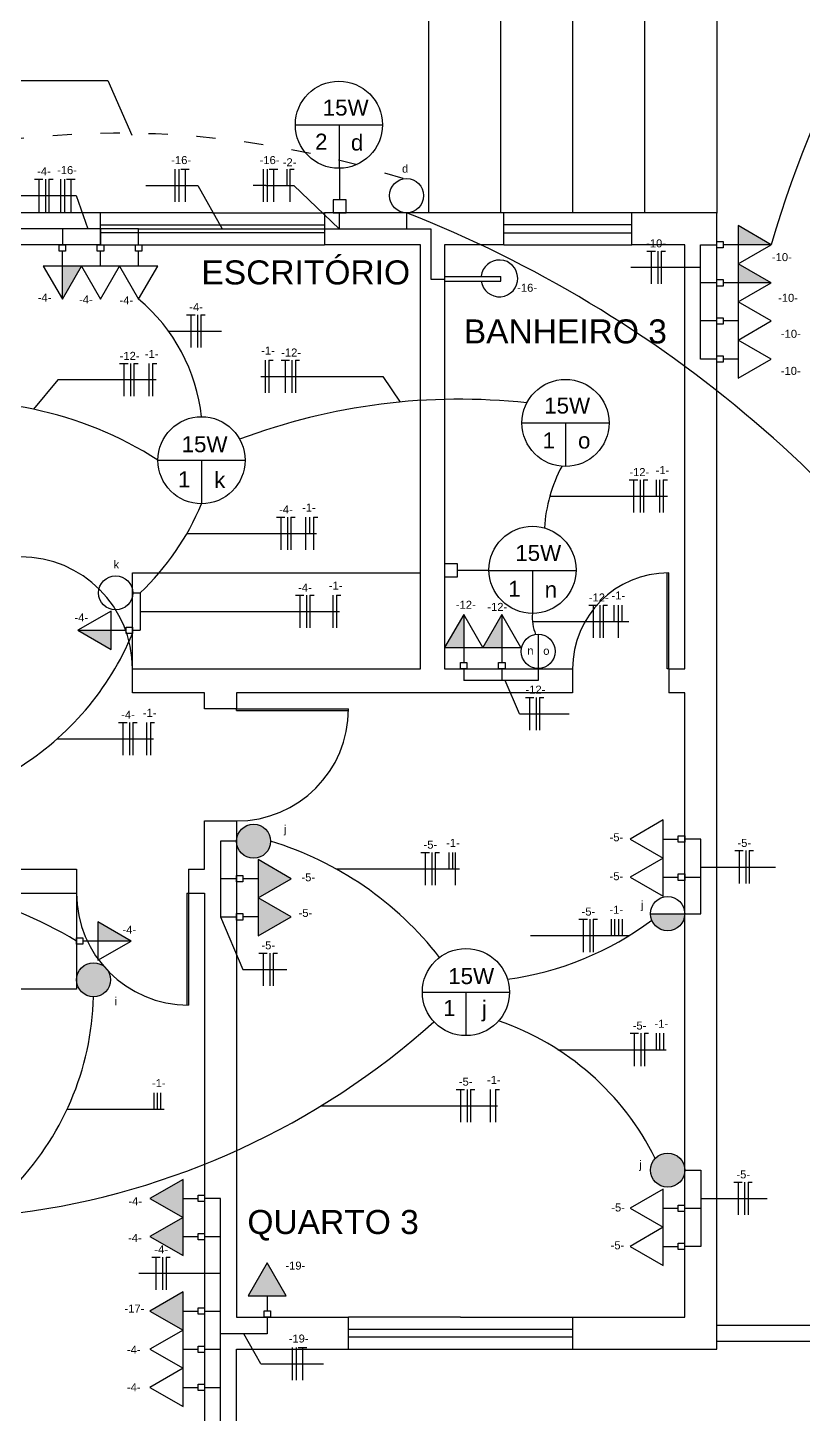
# Model space of a CAD drawing. Header units: millimetres. Extents: x 1264 to 2548, y 2013 to 4063.
# Drawn here: x 1277.76 to 1282.6, y 2020.99 to 2029.65 of the extents above; entities that cross this region are included whole.
import ezdxf

# ---------------------------------------------------------------- set-up
doc = ezdxf.new("R2010")
doc.units = ezdxf.units.MM
doc.linetypes.add('ACAD_ISO03W100', pattern=[30, 12, -18])
for name, color, linetype in [('Auxiliar', 254, 'Continuous'), ('Chuveiros', 254, 'Continuous'), ('Degraus', 254, 'Continuous'), ('Janelas', 252, 'Continuous'), ('Paredes', 253, 'Continuous'), ('Paredes baixas', 251, 'Continuous'), ('Portas', 252, 'Continuous'), ('Textos', 7, 'Continuous')]:
    doc.layers.add(name, color=color, linetype=linetype)
for name, color, linetype, true_color in [('Condutores', 7, 'Continuous', 0xae9bee), ('Eletrodutos', 7, 'Continuous', 0xff8a8a), ('Eletrodutos chão', 7, 'ACAD_ISO03W100', 0xff8a8a), ('Interruptores', 7, 'Continuous', 0xffff75), ('Pontos de luz', 7, 'Continuous', 0xffb3ff), ('Tomadas', 7, 'Continuous', 0x3b57f1)]:
    doc.layers.add(name, color=color, linetype=linetype, true_color=true_color)
doc.styles.get("Standard").update_dxf_attribs({"font": 'arial.ttf'})

# ---------------------------------------------------------------- blocks, each defined once
blk = doc.blocks.new('J3')
at = {"layer": 'Janelas'}
for p, q in [((-0.7, -0.2), (-0.7, 0)), ((0, 0), (-0.7, 0)), ((0, 0), (0.7, 0)), ((-0.7, -0.075), (0, -0.075)), ((0, -0.075), (0.7, -0.075)), ((0.7, 0), (0.7, -0.2)), ((0.7, -0.125), (-0.7, -0.125)), ((-0.7, -0.2), (0.7, -0.2))]:
    blk.add_line(p, q, dxfattribs=at)
blk = doc.blocks.new('J2')
at = {"layer": 'Janelas'}
for p, q in [((-0.4, -0.2), (-0.4, 0)), ((0.4, 0), (-0.4, 0)), ((0.4, -0.2), (0.4, 0)), ((0.4, -0.075), (-0.4, -0.075)), ((-0.4, -0.125), (0.4, -0.125)), ((-0.4, -0.2), (0.4, -0.2))]:
    blk.add_line(p, q, dxfattribs=at)
blk = doc.blocks.new('Interruptor Simples')
at = {"layer": 'Interruptores'}
blk.add_circle((0, 0.1066), 0.1066, dxfattribs=at)
blk = doc.blocks.new('Interruptor Three-Way')
at = {"layer": 'Interruptores'}
blk.add_hatch(color=256, dxfattribs=at).paths.add_polyline_path([(-0.1066, 0.1066, 1), (0.1066, 0.1066, 1)])
blk.add_blockref('Interruptor Simples', (0, 0), dxfattribs=at)
blk = doc.blocks.new('Tomada Alta')
blk.add_hatch(color=256).paths.add_polyline_path([(-0.1192, 0.1343), (0.1192, 0.1343), (0, 0.3407)])
for p, q in [((0, 0.1343), (0, 0.04)), ((-0.02, 0.04), (0.02, 0.04)), ((-0.02, 0), (-0.02, 0.04)), ((0.02, 0), (-0.02, 0)), ((0.02, 0.04), (0.02, 0))]:
    blk.add_line(p, q)
blk.add_lwpolyline([(0, 0.3407), (-0.1192, 0.1343), (0.1192, 0.1343)], close=True)
blk = doc.blocks.new('Tomada Baixa')
for p, q in [((0, 0.1343), (0, 0.04)), ((-0.02, 0.04), (0.02, 0.04)), ((-0.02, 0), (-0.02, 0.04)), ((0.02, 0), (-0.02, 0)), ((0.02, 0.04), (0.02, 0))]:
    blk.add_line(p, q)
blk.add_lwpolyline([(0, 0.3407), (-0.1192, 0.1343), (0.1192, 0.1343)], close=True)
blk = doc.blocks.new('Tomada Média')
blk.add_hatch(color=256).paths.add_polyline_path([(0, 0.3407), (-0.1192, 0.1343), (0, 0.1343)])
for p, q in [((0, 0.3407), (0, 0.1343)), ((0, 0.1343), (0, 0.04)), ((-0.02, 0.04), (0.02, 0.04)), ((-0.02, 0), (-0.02, 0.04)), ((0.02, 0), (-0.02, 0)), ((0.02, 0.04), (0.02, 0))]:
    blk.add_line(p, q)
blk.add_lwpolyline([(0, 0.3407), (-0.1192, 0.1343), (0.1192, 0.1343)], close=True)
blk = doc.blocks.new('Interruptor Four-Way')
at = {"layer": 'Interruptores'}
blk.add_hatch(color=256, dxfattribs=at).paths.add_polyline_path([(0, 0.2131, 0.414214), (-0.1066, 0.1066, 0.414214), (0, 0)])
blk.add_line((0, 0.2131), (0, 0), dxfattribs=at)
blk.add_blockref('Interruptor Simples', (0, 0), dxfattribs=at)
blk = doc.blocks.new('Chuveiro')
for p, q in [((0, 0.0156), (0.2663, 0.0156)), ((0.2663, 0.0156), (0.3521, 0.0156)), ((0.3521, -0.0144), (0.3521, 0.0156)), ((0, -0.0144), (0.2663, -0.0144)), ((0.2663, -0.0144), (0.3521, -0.0144))]:
    blk.add_line(p, q)
blk.add_arc((0.3421, 0.0028), 0.1149, 188.58764, 173.57695)
blk = doc.blocks.new('NEUTRO')
at = {"layer": 'Eletrodutos'}
for q in [(0, -0.1022), (0.0264, 0.1022)]:
    blk.add_line((0, 0.1022), q, dxfattribs=at)
blk = doc.blocks.new('RETORNO')
at = {"layer": 'Eletrodutos'}
blk.add_line((0, 0.0511), (0, -0.0511), dxfattribs=at)
blk = doc.blocks.new('FASE')
at = {"layer": 'Eletrodutos'}
blk.add_line((0, 0.1022), (0, -0.1022), dxfattribs=at)
blk = doc.blocks.new('PE')
at = {"layer": 'Eletrodutos'}
for p, q in [((-0.0264, 0.1022), (0, 0.1022)), ((0, 0.1022), (0, -0.1022)), ((0, 0.1022), (0.0264, 0.1022))]:
    blk.add_line(p, q, dxfattribs=at)

msp = doc.modelspace()

# ---------------------------------------------------------------- linework, layer by layer
for p, q in [((1278.4126, 2025.6461), (1278.4126, 2026.2461)), ((1278.4126, 2026.2461), (1280.2126, 2026.2461)), ((1278.0626, 2024.2461), (1278.0626, 2023.6461)), ((1278.0626, 2023.6461), (1276.0626, 2023.6461))]:
    msp.add_line(p, q)
at = {"layer": 'Condutores'}
for p, q in [((1277.1844, 2029.321), (1278.2593, 2029.321)), ((1278.2593, 2029.321), (1278.4087, 2028.9808)), ((1278.4969, 2028.6668), (1278.8201, 2028.6668)), ((1278.8201, 2028.6668), (1278.9738, 2028.3961)), ((1279.2455, 2028.6668), (1279.1658, 2028.6668)), ((1279.2455, 2028.6668), (1279.4214, 2028.6668)), ((1279.7046, 2028.3961), (1279.4214, 2028.6668)), ((1277.7178, 2028.6042), (1278.0611, 2028.6042)), ((1278.0611, 2028.6042), (1278.1326, 2028.3961)), ((1281.9625, 2028.1538), (1281.5265, 2028.1538)), ((1278.6376, 2027.7561), (1278.9685, 2027.7561)), ((1277.9456, 2027.4511), (1277.7932, 2027.2683)), ((1278.5612, 2027.4511), (1277.9456, 2027.4511)), ((1279.2143, 2027.4721), (1279.9765, 2027.4721)), ((1279.9765, 2027.4721), (1280.0848, 2027.3133)), ((1281.0203, 2026.7249), (1281.7548, 2026.7249)), ((1278.7523, 2026.4921), (1279.5622, 2026.4921)), ((1278.4605, 2026.004), (1279.7062, 2026.004)), ((1280.9113, 2025.9419), (1281.5132, 2025.9419)), ((1280.8312, 2025.3662), (1280.7417, 2025.574)), ((1280.8312, 2025.3662), (1281.1405, 2025.3662)), ((1277.9414, 2025.2089), (1278.5445, 2025.2089)), ((1281.9626, 2024.4085), (1282.4294, 2024.4085)), ((1279.6829, 2024.3975), (1280.4567, 2024.3975)), ((1278.9626, 2024.0974), (1279.101, 2023.7687)), ((1281.5145, 2023.9796), (1280.8987, 2023.9796)), ((1279.101, 2023.7687), (1279.3759, 2023.7687)), ((1281.0709, 2023.2674), (1281.7473, 2023.2674)), ((1278.0047, 2022.8965), (1278.6098, 2022.8965)), ((1279.5908, 2022.9168), (1280.6935, 2022.9168)), ((1281.9626, 2022.3378), (1282.3788, 2022.3378)), ((1278.9626, 2021.869), (1278.4519, 2021.869)), ((1279.2146, 2021.3051), (1279.1084, 2021.4925)), ((1279.2146, 2021.3051), (1279.6058, 2021.3051))]:
    msp.add_line(p, q, dxfattribs=at)
at = {"layer": 'Degraus'}
for p, q in [((1280.2626, 2030.9938), (1280.2626, 2028.4938)), ((1280.7126, 2030.9938), (1280.7126, 2028.4938)), ((1281.1626, 2030.9938), (1281.1626, 2028.4938)), ((1281.6126, 2030.9938), (1281.6126, 2028.4938)), ((1282.0626, 2030.9938), (1282.0626, 2028.4938))]:
    msp.add_line(p, q, dxfattribs=at)
at = {"layer": 'Eletrodutos'}
for p, q in [((1279.7054, 2028.3961), (1279.7054, 2028.4961)), ((1280.125, 2028.4961), (1280.125, 2028.3961)), ((1277.9743, 2028.3961), (1275.4142, 2028.3961)), ((1278.451, 2028.3961), (1277.9743, 2028.3961)), ((1277.9743, 2028.3961), (1277.9743, 2028.2961)), ((1278.2126, 2028.3961), (1278.2126, 2028.2961)), ((1278.451, 2028.2961), (1278.451, 2028.3961)), ((1278.451, 2028.3961), (1280.2775, 2028.3961)), ((1280.2775, 2028.3961), (1280.2775, 2028.0816)), ((1281.9625, 2027.5813), (1281.9625, 2028.2963)), ((1281.9625, 2028.2963), (1282.0626, 2028.2963)), ((1280.2775, 2028.0816), (1280.3626, 2028.0816)), ((1282.0626, 2028.0579), (1281.9625, 2028.0579)), ((1282.0626, 2027.8196), (1281.9625, 2027.8196)), ((1282.0626, 2027.5813), (1281.9625, 2027.5813)), ((1278.4141, 2026.1208), (1278.4605, 2026.1208)), ((1278.4605, 2026.1208), (1278.4605, 2025.8873)), ((1278.4126, 2025.8873), (1278.4605, 2025.8873)), ((1280.4818, 2025.6461), (1280.4818, 2025.574)), ((1280.7201, 2025.6461), (1280.7201, 2025.574)), ((1280.9472, 2025.6491), (1280.9472, 2025.574)), ((1280.9472, 2025.574), (1280.4818, 2025.574)), ((1281.9626, 2024.5835), (1281.8626, 2024.5835)), ((1281.9626, 2024.1169), (1281.9626, 2024.5835)), ((1279.0626, 2024.5696), (1278.9626, 2024.5696)), ((1278.9626, 2024.5696), (1278.9626, 2024.0974)), ((1279.0626, 2024.3357), (1278.9626, 2024.3357)), ((1281.8626, 2024.3451), (1281.9626, 2024.3451)), ((1278.9626, 2024.0974), (1279.0626, 2024.0974)), ((1281.8626, 2024.1169), (1281.9626, 2024.1169)), ((1281.8626, 2022.5148), (1281.9626, 2022.5148)), ((1281.9626, 2022.5148), (1281.9626, 2022.0386)), ((1278.9626, 2022.3382), (1278.8626, 2022.3382)), ((1278.9626, 2019.9961), (1278.9626, 2022.3382)), ((1281.8619, 2022.2769), (1281.9626, 2022.2767)), ((1278.8626, 2022.0999), (1278.9626, 2022.0999)), ((1281.9626, 2022.0386), (1281.8626, 2022.0386)), ((1278.8626, 2021.6345), (1278.9626, 2021.6345)), ((1279.2542, 2021.5961), (1279.2542, 2021.4925)), ((1279.2542, 2021.4925), (1278.9626, 2021.4925)), ((1278.8626, 2021.3961), (1278.9626, 2021.3961)), ((1278.8626, 2021.1578), (1278.9626, 2021.1578))]:
    msp.add_line(p, q, dxfattribs=at)
for centre, radius, start, end in [((1288.9234, 2026.4093), 6.7876, 136.54429, 163.85903), ((1277.3104, 2021.3493), 7.6811, 30.52833, 68.50478), ((1277.742, 2027.1042), 1.1078, 6.08392, 50.20925), ((1277.3335, 2025.0373), 2.2779, 57.08041, 99.63029), ((1280.4531, 2023.4497), 3.8811, 83.7416, 110.68767), ((1281.9377, 2026.4651), 0.9536, 152.08907, 176.28129), ((1277.3354, 2027.3052), 1.6336, 313.52784, 337.39499), ((1281.1705, 2025.9639), 0.2601, 173.59349, 203.27498), ((1276.742, 2026.5653), 1.8106, 301.66154, 337.32351), ((1278.6592, 2022.5431), 2.1182, 37.88092, 73.07792), ((1276.6873, 2021.6624), 2.6659, 58.94192, 93.6542), ((1280.4885, 2025.6465), 1.9574, 277.8507, 306.6702), ((1276.3942, 2023.6443), 1.7756, 315.21053, 358.48824), ((1277.0706, 2027.0349), 4.828, 277.45096, 311.91788), ((1280.1387, 2021.821), 1.7208, 26.48516, 70.95191)]:
    msp.add_arc(centre, radius, start, end, dxfattribs=at)
at = {"layer": 'Eletrodutos chão', "ltscale": 0.01}
msp.add_arc((1278.3285, 2023.3045), 5.6887, 71.82032, 114.13035, dxfattribs=at)
at = {"layer": 'Interruptores'}
msp.add_line((1280.9472, 2025.8623), (1280.9472, 2025.6491), dxfattribs=at)
at = {"layer": 'Paredes'}
for p, q in [((1281.1626, 2025.6461), (1281.1626, 2025.4961)), ((1281.7626, 2025.6461), (1281.7626, 2025.4961)), ((1278.0626, 2024.3961), (1278.0626, 2024.2461)), ((1278.7626, 2024.3961), (1278.7626, 2024.2461))]:
    msp.add_line(p, q, dxfattribs=at)
for points in [[(1278.2126, 2028.4961), (1277.1126, 2028.4961)], [(1280.7334, 2028.4961), (1279.6126, 2028.4961)], [(1281.1626, 2021.3961), (1281.8626, 2021.3961), (1282.0626, 2021.3961), (1282.0626, 2028.4961), (1281.5334, 2028.4961)], [(1278.2126, 2028.2961), (1277.6126, 2028.2961), (1277.6126, 2025.6461)], [(1281.1626, 2025.4961), (1279.0626, 2025.4961), (1279.0626, 2025.3961), (1278.8626, 2025.3961), (1278.8626, 2025.4961), (1278.4126, 2025.4961), (1278.4126, 2025.6461), (1280.2126, 2025.6461), (1280.2126, 2028.2961), (1279.6126, 2028.2961)], [(1280.7334, 2028.2961), (1280.3626, 2028.2961), (1280.3626, 2025.6461), (1281.1626, 2025.6461)], [(1281.7626, 2025.6461), (1281.8626, 2025.6461), (1281.8626, 2028.2961), (1281.5334, 2028.2961)], [(1281.1626, 2021.5961), (1281.8626, 2021.5961), (1281.8626, 2025.4961), (1281.7626, 2025.4961)], [(1278.7626, 2024.3961), (1278.8626, 2024.3961), (1278.8626, 2024.6961), (1279.0626, 2024.6961), (1279.0626, 2021.5961), (1279.7626, 2021.5961)], [(1275.4626, 2021.5961), (1275.8626, 2021.5961), (1275.8626, 2024.3961), (1278.0626, 2024.3961)], [(1276.7626, 2020.0961), (1276.0626, 2020.0961), (1276.0626, 2024.2461), (1278.0626, 2024.2461)], [(1278.7626, 2024.2461), (1278.8626, 2024.2461), (1278.8626, 2021.3961), (1278.8626, 2020.0961), (1278.1626, 2020.0961)], [(1279.0626, 2019.8961), (1279.0626, 2021.3961), (1279.7626, 2021.3961)]]:
    msp.add_lwpolyline(points, dxfattribs=at)
at = {"layer": 'Paredes baixas'}
for p, q in [((1282.0626, 2021.5461), (1286.2626, 2021.5461)), ((1282.0626, 2021.4461), (1286.4626, 2021.4461))]:
    msp.add_line(p, q, dxfattribs=at)
at = {"layer": 'Pontos de luz'}
for p, q in [((1279.4301, 2029.0455), (1279.9743, 2029.0455)), ((1279.706, 2028.7734), (1279.706, 2029.0455)), ((1279.706, 2028.7734), (1279.706, 2028.5773)), ((1280.8457, 2027.1826), (1281.39, 2027.1826)), ((1281.1179, 2027.1826), (1281.1179, 2026.9105)), ((1278.5714, 2026.9495), (1279.1157, 2026.9495)), ((1278.8435, 2026.9495), (1278.8435, 2026.6773)), ((1280.6399, 2026.2612), (1280.4438, 2026.2612)), ((1280.6399, 2026.2612), (1281.1841, 2026.2612)), ((1280.912, 2026.2612), (1280.912, 2025.9929)), ((1280.2237, 2023.6271), (1280.768, 2023.6271)), ((1280.4958, 2023.6271), (1280.4958, 2023.355))]:
    msp.add_line(p, q, dxfattribs=at)
for points in [[(1279.6655, 2028.5773), (1279.6655, 2028.4961), (1279.7466, 2028.4961), (1279.7466, 2028.5773)], [(1280.4438, 2026.3018), (1280.3626, 2026.3018), (1280.3626, 2026.2207), (1280.4438, 2026.2207)]]:
    msp.add_lwpolyline(points, close=True, dxfattribs=at)
for centre in [(1279.7022, 2029.0455), (1281.1179, 2027.1826), (1278.8435, 2026.9495), (1280.912, 2026.2651), (1280.4958, 2023.6271)]:
    msp.add_circle(centre, 0.2721, dxfattribs=at)
at = {"layer": 'Portas'}
for p, q in [((1281.7526, 2025.6461), (1281.7526, 2026.2461)), ((1281.7626, 2025.6461), (1281.7626, 2026.2461)), ((1281.7626, 2025.6461), (1281.7526, 2025.6461)), ((1279.0626, 2025.3961), (1279.7626, 2025.3961)), ((1279.0626, 2025.3861), (1279.0626, 2025.3961)), ((1279.0626, 2025.3861), (1279.7626, 2025.3861)), ((1278.7526, 2024.2461), (1278.7526, 2023.5461)), ((1278.7526, 2024.2461), (1278.7626, 2024.2461)), ((1278.7626, 2024.2461), (1278.7626, 2023.5461))]:
    msp.add_line(p, q, dxfattribs=at)
for centre, radius, start, end in [((1277.7126, 2025.6461), 0.7, 0, 90), ((1281.7626, 2025.6461), 0.6, 90, 180), ((1279.0626, 2025.3961), 0.7, 270, 0), ((1278.7626, 2024.2461), 0.7, 180, 270)]:
    msp.add_arc(centre, radius, start, end, dxfattribs=at)

# ---------------------------------------------------------------- block references
at = {"layer": 'Auxiliar'}
msp.add_blockref('J2', (1281.1334, 2028.4961), dxfattribs=at)
at = {"layer": 'Chuveiros'}
msp.add_blockref('Chuveiro', (1280.3626, 2028.0829), dxfattribs=at)
at = {"layer": 'Eletrodutos'}
for name, p in [('FASE', (1278.6764, 2028.6668)), ('FASE', (1278.7023, 2028.6668)), ('PE', (1278.741, 2028.6668)), ('FASE', (1279.2286, 2028.6668)), ('FASE', (1279.2545, 2028.6668)), ('PE', (1279.2932, 2028.6668)), ('RETORNO', (1279.3759, 2028.7178)), ('NEUTRO', (1279.3954, 2028.6668)), ('PE', (1277.8266, 2028.6042)), ('FASE', (1277.868, 2028.6042)), ('NEUTRO', (1277.8895, 2028.6042)), ('FASE', (1277.9628, 2028.6042)), ('FASE', (1277.9887, 2028.6042)), ('PE', (1278.0274, 2028.6042)), ('PE', (1281.6535, 2028.1538)), ('FASE', (1281.695, 2028.1538)), ('NEUTRO', (1281.7164, 2028.1538)), ('PE', (1278.7771, 2027.7561)), ('FASE', (1278.8185, 2027.7561)), ('NEUTRO', (1278.84, 2027.7561)), ('PE', (1278.3581, 2027.4511)), ('FASE', (1278.3996, 2027.4511)), ('NEUTRO', (1278.4211, 2027.4511)), ('FASE', (1278.5138, 2027.4511)), ('NEUTRO', (1278.5375, 2027.4511)), ('FASE', (1279.2405, 2027.4721)), ('NEUTRO', (1279.2642, 2027.4721)), ('PE', (1279.3673, 2027.4721)), ('FASE', (1279.4087, 2027.4721)), ('NEUTRO', (1279.4302, 2027.4721)), ('PE', (1281.5428, 2026.7249)), ('FASE', (1281.5842, 2026.7249)), ('NEUTRO', (1281.6057, 2026.7249)), ('RETORNO', (1281.6844, 2026.776)), ('FASE', (1281.705, 2026.7249)), ('NEUTRO', (1281.7288, 2026.7249)), ('PE', (1279.3386, 2026.4921)), ('FASE', (1279.38, 2026.4921)), ('NEUTRO', (1279.4015, 2026.4921)), ('FASE', (1279.4937, 2026.4921)), ('RETORNO', (1279.5182, 2026.5431)), ('NEUTRO', (1279.5438, 2026.4921)), ('PE', (1279.4576, 2026.004)), ('FASE', (1279.4991, 2026.004)), ('NEUTRO', (1279.5206, 2026.004)), ('FASE', (1279.6634, 2026.004)), ('NEUTRO', (1279.6872, 2026.004)), ('PE', (1281.2907, 2025.9419)), ('FASE', (1281.3321, 2025.9419)), ('NEUTRO', (1281.3536, 2025.9419)), ('RETORNO', (1281.4201, 2025.9929)), ('FASE', (1281.4468, 2025.9419)), ('RETORNO', (1281.4705, 2025.9929)), ('PE', (1280.8935, 2025.3662)), ('FASE', (1280.9349, 2025.3662)), ('NEUTRO', (1280.9564, 2025.3662)), ('PE', (1278.3521, 2025.2089)), ('FASE', (1278.3936, 2025.2089)), ('NEUTRO', (1278.415, 2025.2089)), ('FASE', (1278.5005, 2025.2089)), ('NEUTRO', (1278.5243, 2025.2089)), ('PE', (1280.241, 2024.3975)), ('FASE', (1280.2824, 2024.3975)), ('NEUTRO', (1280.3039, 2024.3975)), ('RETORNO', (1280.3899, 2024.4486)), ('RETORNO', (1280.4121, 2024.4486)), ('FASE', (1280.4291, 2024.3975)), ('PE', (1282.2024, 2024.4085)), ('FASE', (1282.2438, 2024.4085)), ('NEUTRO', (1282.2653, 2024.4085)), ('PE', (1281.2286, 2023.9796)), ('FASE', (1281.2701, 2023.9796)), ('NEUTRO', (1281.2915, 2023.9796)), ('RETORNO', (1281.4026, 2024.0306)), ('RETORNO', (1281.4248, 2024.0306)), ('RETORNO', (1281.449, 2024.0306)), ('RETORNO', (1281.4712, 2024.0306)), ('PE', (1279.2281, 2023.7687)), ('FASE', (1279.2696, 2023.7687)), ('NEUTRO', (1279.2911, 2023.7687)), ('PE', (1281.5479, 2023.2674)), ('FASE', (1281.5893, 2023.2674)), ('NEUTRO', (1281.6108, 2023.2674)), ('RETORNO', (1281.6841, 2023.3185)), ('RETORNO', (1281.7063, 2023.3185)), ('RETORNO', (1281.7305, 2023.3185)), ('RETORNO', (1278.5464, 2022.9476)), ('RETORNO', (1278.5663, 2022.9476)), ('RETORNO', (1278.5885, 2022.9476)), ('PE', (1280.4615, 2022.9168)), ('FASE', (1280.503, 2022.9168)), ('NEUTRO', (1280.5244, 2022.9168)), ('FASE', (1280.6473, 2022.9168)), ('NEUTRO', (1280.6798, 2022.9168)), ('PE', (1282.196, 2022.3378)), ('FASE', (1282.2374, 2022.3378)), ('NEUTRO', (1282.2589, 2022.3378)), ('PE', (1278.5591, 2021.869)), ('FASE', (1278.6005, 2021.869)), ('NEUTRO', (1278.622, 2021.869)), ('FASE', (1279.4102, 2021.3051)), ('FASE', (1279.4361, 2021.3051)), ('PE', (1279.4748, 2021.3051))]:
    msp.add_blockref(name, p, dxfattribs=at)
at = {"layer": 'Interruptores'}
for name, p in [('Interruptor Simples', (1280.125, 2028.4961)), ('Interruptor Simples', (1278.3075, 2026.0142)), ('Interruptor Simples', (1280.9472, 2025.6491)), ('Interruptor Three-Way', (1279.1692, 2024.463)), ('Interruptor Three-Way', (1278.1692, 2023.5975)), ('Interruptor Three-Way', (1281.7561, 2022.4083))]:
    msp.add_blockref(name, p, dxfattribs=at)
at = {"layer": 'Interruptores', "rotation": 90}
msp.add_blockref('Interruptor Four-Way', (1281.8626, 2024.1169), dxfattribs=at)
at = {"layer": 'Janelas'}
for p in [(1278.9126, 2028.4961), (1280.4626, 2021.5961)]:
    msp.add_blockref('J3', p, dxfattribs=at)
at = {"layer": 'Tomadas'}
for name, p, rotation in [('Tomada Média', (1282.0626, 2028.2963), 270), ('Tomada Média', (1277.9743, 2028.2961), 180), ('Tomada Baixa', (1278.2126, 2028.2961), 180), ('Tomada Baixa', (1278.451, 2028.2961), 180), ('Tomada Média', (1282.0626, 2028.0579), 270), ('Tomada Baixa', (1282.0626, 2027.8196), 270), ('Tomada Baixa', (1282.0626, 2027.5813), 270), ('Tomada Média', (1278.4126, 2025.8873), 90), ('Tomada Baixa', (1281.8626, 2024.5835), 90), ('Tomada Alta', (1279.0626, 2024.3357), 270), ('Tomada Baixa', (1281.8626, 2024.3451), 90), ('Tomada Alta', (1279.0626, 2024.0974), 270), ('Tomada Média', (1278.0626, 2023.9461), 270), ('Tomada Alta', (1278.8626, 2022.3382), 90), ('Tomada Baixa', (1281.8619, 2022.2769), 90), ('Tomada Alta', (1278.8626, 2022.0999), 90), ('Tomada Baixa', (1281.8619, 2022.0386), 90), ('Tomada Alta', (1278.8626, 2021.6345), 90), ('Tomada Baixa', (1278.8626, 2021.3961), 90), ('Tomada Baixa', (1278.8626, 2021.1578), 90)]:
    msp.add_blockref(name, p, dxfattribs=dict(at, rotation=rotation))
for name, p in [('Tomada Média', (1280.4818, 2025.6461)), ('Tomada Média', (1280.7201, 2025.6461)), ('Tomada Alta', (1279.2542, 2021.5961))]:
    msp.add_blockref(name, p, dxfattribs=at)

# ---------------------------------------------------------------- texts
at = {"layer": 'Textos', "attachment_point": 1}
for s, width, heights, insert, char_height in [('\\pxi-3,l4,t4;15W', 0.168959, [0.0666], (1279.5008, 2029.2026), 0.1), ('\\pxi-3,l4,t4;2', 0.168959, [0.0666], (1279.4534, 2028.9898), 0.1), ('\\pxi-3,l4,t4;d', 0.146269, [0.0259], (1279.6771, 2028.9844), 0.1), ('\\pxi-3,l4,t4;-16-', 0.168959, [0.0666], (1278.6047, 2028.8497), 0.05), ('\\pxi-3,l4,t4;-16-', 0.168959, [0.0666], (1279.1568, 2028.8497), 0.05), ('\\pxi-3,l4,t4;-2-', 0.168959, [0.0666], (1279.3013, 2028.8362), 0.05), ('\\pxi-3,l4,t4;-4-', 0.168959, [0.0666], (1277.7665, 2028.7798), 0.05), ('\\pxi-3,l4,t4;-16-', 0.168959, [0.0666], (1277.8911, 2028.7871), 0.05), ('\\pxi-3,l4,t4;d', 0.146269, [0.0259], (1280.0465, 2028.7963), 0.05), ('\\pxi-3,l4,t4;-10-', 0.168959, [0.0666], (1281.5717, 2028.3294), 0.05), ('ESCRITÓRIO', 1.279707, [0.4205], (1278.8431, 2028.1981), 0.15), ('\\pxi-3,l4,t4;-10-', 0.168959, [0.0666], (1282.3578, 2028.2436), 0.05), ('\\pxi-3,l4,t4;-16-', 0.168959, [0.0666], (1280.7662, 2028.0522), 0.05), ('\\pxi-3,l4,t4;-4-', 0.168959, [0.0666], (1277.7707, 2027.9911), 0.05), ('\\pxi-3,l4,t4;-4-', 0.168959, [0.0666], (1278.0285, 2027.979), 0.05), ('\\pxi-3,l4,t4;-4-', 0.168959, [0.0666], (1278.2815, 2027.9741), 0.05), ('\\pxi-3,l4,t4;-10-', 0.168959, [0.0666], (1282.3963, 2027.9893), 0.05), ('\\pxi-3,l4,t4;-4-', 0.168959, [0.0666], (1278.7171, 2027.9317), 0.05), ('BANHEIRO 3', 2.045188, [0.4205], (1280.4824, 2027.8295), 0.15), ('\\pxi-3,l4,t4;-10-', 0.168959, [0.0666], (1282.4138, 2027.7646), 0.05), ('\\pxi-3,l4,t4;-12-', 0.168959, [0.0666], (1278.2824, 2027.6267), 0.05), ('\\pxi-3,l4,t4;-1-', 0.168959, [0.0666], (1278.44, 2027.639), 0.05), ('\\pxi-3,l4,t4;-1-', 0.168959, [0.0666], (1279.1667, 2027.6599), 0.05), ('\\pxi-3,l4,t4;-12-', 0.168959, [0.0666], (1279.2915, 2027.6477), 0.05), ('\\pxi-3,l4,t4;-10-', 0.168959, [0.0666], (1282.4131, 2027.533), 0.05), ('\\pxi-3,l4,t4;15W', 0.168959, [0.0666], (1280.8847, 2027.3413), 0.1), ('\\pxi-3,l4,t4;15W', 0.168959, [0.0666], (1278.6193, 2027.0998), 0.1), ('\\pxi-3,l4,t4;1', 0.168959, [0.0666], (1280.8747, 2027.123), 0.1), ('\\pxi-3,l4,t4;o', 0.146269, [0.0259], (1281.0961, 2027.1227), 0.1), ('\\pxi-3,l4,t4;1', 0.168959, [0.0666], (1278.5968, 2026.88), 0.1), ('\\pxi-3,l4,t4;k', 0.146269, [0.0259], (1278.8227, 2026.8761), 0.1), ('\\pxi-3,l4,t4;-12-', 0.168959, [0.0666], (1281.467, 2026.9005), 0.05), ('\\pxi-3,l4,t4;-1-', 0.168959, [0.0666], (1281.6313, 2026.9128), 0.05), ('\\pxi-3,l4,t4;-4-', 0.168959, [0.0666], (1279.2786, 2026.6676), 0.05), ('\\pxi-3,l4,t4;-1-', 0.168959, [0.0666], (1279.422, 2026.679), 0.05), ('\\pxi-3,l4,t4;15W', 0.168959, [0.0666], (1280.704, 2026.4207), 0.1), ('\\pxi-3,l4,t4;k', 0.146269, [0.0259], (1278.2444, 2026.3234), 0.05), ('\\pxi-3,l4,t4;-4-', 0.168959, [0.0666], (1279.3976, 2026.1796), 0.05), ('\\pxi-3,l4,t4;-1-', 0.168959, [0.0666], (1279.5897, 2026.1919), 0.05), ('\\pxi-3,l4,t4;1', 0.168959, [0.0666], (1280.6598, 2026.1967), 0.1), ('\\pxi-3,l4,t4;n', 0.146269, [0.0259], (1280.8877, 2026.1917), 0.1), ('\\pxi-3,l4,t4;-12-', 0.168959, [0.0666], (1280.383, 2026.0718), 0.05), ('\\pxi-3,l4,t4;-12-', 0.168959, [0.0666], (1280.5796, 2026.0585), 0.05), ('\\pxi-3,l4,t4;-12-', 0.168959, [0.0666], (1281.2135, 2026.1175), 0.05), ('\\pxi-3,l4,t4;-1-', 0.168959, [0.0666], (1281.3553, 2026.1297), 0.05), ('\\pxi-3,l4,t4;-4-', 0.168959, [0.0666], (1278.0003, 2025.9924), 0.05), ('\\pxi-3,l4,t4;n', 0.146269, [0.0259], (1280.8295, 2025.7854), 0.05), ('\\pxi-3,l4,t4;o', 0.146269, [0.0259], (1280.9289, 2025.7841), 0.05), ('\\pxi-3,l4,t4;-12-', 0.168959, [0.0666], (1280.8178, 2025.5417), 0.05), ('\\pxi-3,l4,t4;-4-', 0.168959, [0.0666], (1278.2921, 2025.3845), 0.05), ('\\pxi-3,l4,t4;-1-', 0.168959, [0.0666], (1278.4268, 2025.3967), 0.05), ('\\pxi-3,l4,t4;j', 0.146269, [0.0259], (1279.3087, 2024.6706), 0.05), ('\\pxi-3,l4,t4;-1-', 0.168959, [0.0666], (1280.3219, 2024.5845), 0.05), ('\\pxi-3,l4,t4;-5-', 0.168959, [0.0666], (1281.3436, 2024.6193), 0.05), ('\\pxi-3,l4,t4;-5-', 0.168959, [0.0666], (1282.1423, 2024.5841), 0.05), ('\\pxi-3,l4,t4;-5-', 0.168959, [0.0666], (1280.181, 2024.5731), 0.05), ('\\pxi-3,l4,t4;-5-', 0.168959, [0.0666], (1279.4182, 2024.3692), 0.05), ('\\pxi-3,l4,t4;-5-', 0.168959, [0.0666], (1281.3434, 2024.3761), 0.05), ('\\pxi-3,l4,t4;-5-', 0.168959, [0.0666], (1281.1686, 2024.1551), 0.05), ('\\pxi-3,l4,t4;-1-', 0.168959, [0.0666], (1281.3424, 2024.1665), 0.05), ('\\pxi-3,l4,t4;j', 0.146269, [0.0259], (1281.5396, 2024.1978), 0.05), ('\\pxi-3,l4,t4;-5-', 0.168959, [0.0666], (1279.4005, 2024.1466), 0.05), ('\\pxi-3,l4,t4;-4-', 0.168959, [0.0666], (1278.3002, 2024.0414), 0.05), ('\\pxi-3,l4,t4;-5-', 0.168959, [0.0666], (1279.1681, 2023.9443), 0.05), ('\\pxi-3,l4,t4;15W', 0.168959, [0.0666], (1280.285, 2023.7771), 0.1), ('\\pxi-3,l4,t4;i', 0.146269, [0.0259], (1278.2512, 2023.595), 0.05), ('\\pxi-3,l4,t4;1', 0.168959, [0.0666], (1280.2535, 2023.578), 0.1), ('\\pxi-3,l4,t4;j', 0.146269, [0.0259], (1280.4958, 2023.5738), 0.1), ('\\pxi-3,l4,t4;-5-', 0.168959, [0.0666], (1281.4879, 2023.443), 0.05), ('\\pxi-3,l4,t4;-1-', 0.168959, [0.0666], (1281.624, 2023.4544), 0.05), ('\\pxi-3,l4,t4;-1-', 0.168959, [0.0666], (1278.4842, 2023.0835), 0.05), ('\\pxi-3,l4,t4;-5-', 0.168959, [0.0666], (1280.4015, 2023.0924), 0.05), ('\\pxi-3,l4,t4;-1-', 0.168959, [0.0666], (1280.5774, 2023.1038), 0.05), ('\\pxi-3,l4,t4;j', 0.146269, [0.0259], (1281.5281, 2022.5746), 0.05), ('\\pxi-3,l4,t4;-5-', 0.168959, [0.0666], (1282.1359, 2022.5134), 0.05), ('\\pxi-3,l4,t4;-4-', 0.168959, [0.0666], (1278.3366, 2022.3457), 0.05), ('QUARTO 3', 2.045188, [0.4205], (1279.1304, 2022.2659), 0.15), ('\\pxi-3,l4,t4;-5-', 0.168959, [0.0666], (1281.3541, 2022.3068), 0.05), ('\\pxi-3,l4,t4;-4-', 0.168959, [0.0666], (1278.3346, 2022.1162), 0.05), ('\\pxi-3,l4,t4;-5-', 0.168959, [0.0666], (1281.35, 2022.0704), 0.05), ('\\pxi-3,l4,t4;-4-', 0.168959, [0.0666], (1278.499, 2022.0446), 0.05), ('\\pxi-3,l4,t4;-19-', 0.168959, [0.0666], (1279.3177, 2021.9433), 0.05), ('\\pxi-3,l4,t4;-17-', 0.168959, [0.0666], (1278.3124, 2021.6754), 0.05), ('\\pxi-3,l4,t4;-19-', 0.168959, [0.0666], (1279.3384, 2021.488), 0.05), ('\\pxi-3,l4,t4;-4-', 0.168959, [0.0666], (1278.3279, 2021.4185), 0.05), ('\\pxi-3,l4,t4;-4-', 0.168959, [0.0666], (1278.3279, 2021.1838), 0.05)]:
    msp.add_mtext_dynamic_manual_height_columns(s, width=width, gutter_width=12.5, heights=heights, dxfattribs=dict(at, insert=insert, char_height=char_height))

doc.saveas('drawing.dxf')
